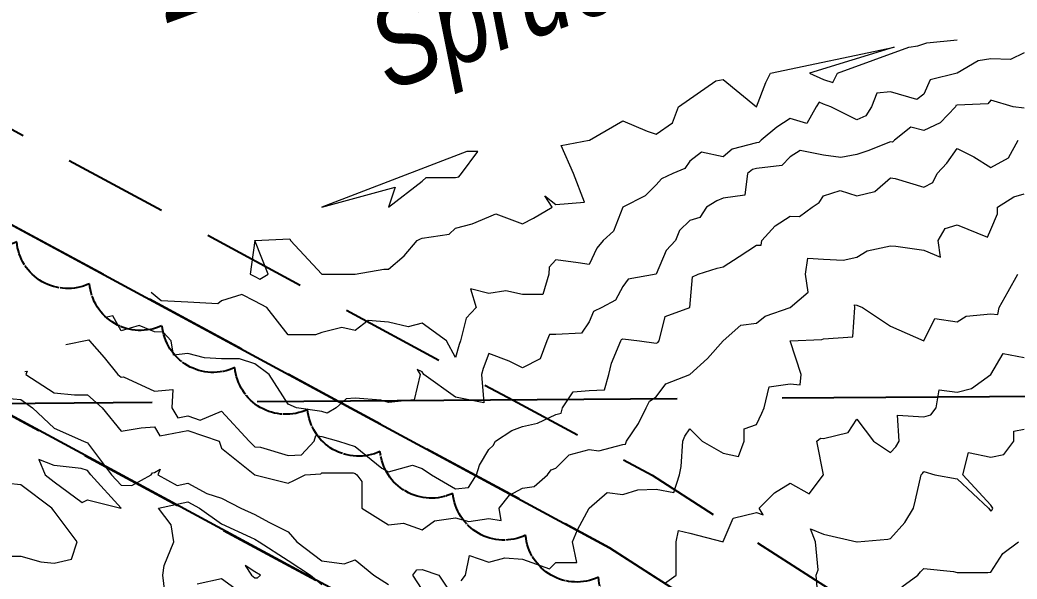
# Model space of a CAD drawing. Extents: x 532589 to 538856, y 6045658 to 6049082.
# Drawn here: x 533783.5 to 533902.2, y 6047529.3 to 6047595.9 of the extents above; entities that cross this region are included whole.
import ezdxf

# ---------------------------------------------------------------- set-up
doc = ezdxf.new("R2010")
doc.units = 0
doc.header["$LTSCALE"] = 5
doc.header["$PDSIZE"] = 0.5
for name, pattern in [('0', [1, 1, 0]), ('foc-ACCESSROAD', [3.75, 2.5, -1.25]), ('foc-UNSURVEYED', [12.5, 10, -2.5])]:
    doc.linetypes.add(name, pattern=pattern)
doc.layers.get('Defpoints').update_dxf_attribs({"color": 9})
for name, color, linetype in [('C-AR', 13, 'foc-ACCESSROAD'), ('C-RW', 13, 'Continuous'), ('F-AR', 190, 'foc-ACCESSROAD'), ('L-USEC', 7, 'foc-UNSURVEYED'), ('T-BUSH', 110, '0'), ('T-BUSH-T', 110, 'Continuous')]:
    doc.layers.add(name, color=color, linetype=linetype)
doc.layers.add('C-AR-T', color=13, linetype='Continuous', lineweight=9)
doc.layers.add('C-TOPO-MAJR', color=7, linetype='Continuous', lineweight=15, true_color=0xd3aa5f)
doc.layers.add('C-TOPO-MINR', color=7, linetype='Continuous', lineweight=13, true_color=0xe9d5af)
doc.styles.add('80CG', font='ARIALN.TTF', dxfattribs={"height": 10})
doc.styles.add('80LS', font='ARIALNI.TTF', dxfattribs={"height": 10})
doc.dimstyles.new('Compass 5 000', dxfattribs={"dimscale": 5, "dimtxt": 9, "dimasz": 2, "dimexe": 0.2, "dimexo": 0.0625, "dimgap": 0.5, "dimtad": 0, "dimtih": 1, "dimtoh": 1, "dimzin": 0, "dimdsep": 46, "dimtxsty": '80CG', "dimcen": 0.1, "dimse1": 1, "dimse2": 1, "dimclrd": 256, "dimclrt": 256, "dimaunit": 1, "dimadec": 4, "dimazin": 0, "dimtfac": 0.06, "dimtofl": 0, "dimtmove": 0, "dimatfit": 1, "dimfxl": 0.2, "dimtolj": 1, "dimtzin": 0, "dimlwd": -1, "dimarcsym": 0})

# ---------------------------------------------------------------- blocks, each defined once
blk = doc.blocks.new('*D549')
at = {"layer": 'C-AR-T', "transparency": 16777216}
for p, q in [((533694.72, 6047641.67), (533699.47, 6047650.47)), ((533699.47, 6047650.47), (533709.47, 6047650.47)), ((533680.45, 6047615.28), (533675.7, 6047606.48))]:
    blk.add_line(p, q, dxfattribs=at)
for points in [[(533693.25, 6047642.46), (533696.18, 6047640.88), (533689.96, 6047632.87)], [(533678.99, 6047616.07), (533681.92, 6047614.48), (533685.21, 6047624.07)]]:
    blk.add_solid(points, dxfattribs=at)
at = {"layer": 'Defpoints', "color": 0, "transparency": 16777216}
for p in [(533685.21, 6047624.07), (533752.67, 6047598.99), (533747.92, 6047590.19)]:
    blk.add_point(p, dxfattribs=at)
at = {"layer": 'C-AR-T', "transparency": 16777216, "insert": (533748.55, 6047650.47), "char_height": 10, "attachment_point": 5, "style": '80CG'}
blk.add_mtext('\\A1;Murphy\\P10.00 P/L R/W\\PLOC 210720', dxfattribs=at)

msp = doc.modelspace()

# ---------------------------------------------------------------- linework, layer by layer
at = {"layer": 'C-AR', "flags": 128}
msp.add_lwpolyline([(533609.668, 6047680.248), (533677.202, 6047642.232), (533716.695, 6047618.429), (533842.242, 6047550.595), (533858.794, 6047541.66), (533938.281, 6047490.705), (533958.751, 6047481.644), (533959.502, 6047481.184), (533985.041, 6047470.006), (534033.186, 6047439.328), (534069.648, 6047414.106), (534110.106, 6047396.314), (534151.14, 6047371.643), (534175.731, 6047358.93), (534206.009, 6047343.276), (534229.673, 6047331.043), (534224.752, 6047322.326), (534206.095, 6047331.972), (534175.816, 6047347.625), (534146.261, 6047362.904), (534105.496, 6047387.414), (534064.745, 6047405.334), (534038.605, 6047423.417), (534027.628, 6047431.01), (534026.239, 6047431.906), (534025.856, 6047432.153), (533982.143, 6047460.35), (533979.375, 6047461.576), (533954.618, 6047472.534), (533953.061, 6047473.224), (533933.529, 6047481.869), (533853.706, 6047533.04), (533821.464, 6047550.45), (533711.823, 6047609.692), (533672.166, 6047633.588), (533604.796, 6047671.512)], dxfattribs=at)
at = {"layer": 'C-RW'}
msp.add_lwpolyline([(533604.796, 6047671.512), (533672.166, 6047633.588), (533711.823, 6047609.692), (533821.463, 6047550.451), (533853.706, 6047533.04), (533933.529, 6047481.869), (533953.061, 6047473.224), (533954.618, 6047472.534), (533979.375, 6047461.576), (533982.143, 6047460.35), (534025.856, 6047432.155), (534026.239, 6047431.906), (534014.857, 6047415.44), (533972.611, 6047442.691), (533924.029, 6047464.201), (533843.539, 6047515.8), (533779.923, 6047550.162), (533701.792, 6047592.375), (533661.987, 6047616.361), (533595.053, 6047654.04)], dxfattribs=at)
at = {"layer": 'C-TOPO-MAJR', "color": 9, "true_color": 0xbfbfbf, "flags": 128}
for points, elevation in [([(533835.786, 6047577.164), (533836.112, 6047577.562), (533838.042, 6047580.217), (533836.715, 6047580.217), (533819.461, 6047573.58), (533828.22, 6047575.969), (533827.424, 6047573.58), (533831.406, 6047576.677), (533831.874, 6047577.093), (533835.387, 6047577.093), (533835.786, 6047577.164)], 850), ([(533784.114, 6047553.997), (533784.385, 6047554.052), (533784.239, 6047553.672), (533787.607, 6047551.483), (533790.04, 6047551.239), (533791.589, 6047551.239), (533793.331, 6047549.69), (533795.571, 6047546.933), (533797.96, 6047547.301), (533799.552, 6047547.415), (533800.198, 6047546.354), (533803.534, 6047547.007), (533807.267, 6047545.709), (533807.516, 6047544.911), (533811.497, 6047541.727), (533815.479, 6047540.732), (533816.143, 6047541.063), (533817.47, 6047541.727), (533819.347, 6047541.841), (533819.461, 6047541.962), (533823.208, 6047541.962), (533823.442, 6047541.887), (533823.642, 6047541.727), (533824.24, 6047540.93), (533824.24, 6047537.745), (533827.424, 6047535.755), (533829.193, 6047535.976), (533831.406, 6047535.185), (533832.899, 6047536.252), (533835.387, 6047536.608), (533836.98, 6047536.153), (533839.369, 6047536.521), (533840.816, 6047536.298), (533840.593, 6047537.745), (533841.792, 6047539.304), (533843.351, 6047540.135), (533844.756, 6047540.322), (533846.336, 6047541.727), (533846.763, 6047542.296), (533847.332, 6047542.524), (533848.925, 6047544.116), (533851.314, 6047544.714), (533852.451, 6047544.571), (533855.296, 6047545.346), (533855.628, 6047545.377), (533855.738, 6047545.709), (533857.154, 6047547.832), (533858.082, 6047549.69), (533858.48, 6047550.487), (533859.277, 6047551.019), (533860.415, 6047552.535), (533863.259, 6047553.672), (533865.367, 6047555.546), (533867.241, 6047557.654), (533869.349, 6047559.527), (533871.222, 6047559.777), (533872.255, 6047560.603), (533875.204, 6047561.635), (533877.348, 6047563.473), (533877.062, 6047565.617), (533877.312, 6047567.491), (533879.186, 6047567.387), (533881.527, 6047567.257), (533883.167, 6047567.608), (533884.379, 6047568.387), (533887.149, 6047568.969), (533887.813, 6047568.935), (533891.131, 6047568.461), (533893.121, 6047567.608), (533892.837, 6047569.599), (533893.664, 6047571.047), (533895.112, 6047571.472), (533898.696, 6047569.997), (533899.094, 6047570.926), (533899.891, 6047572.784), (533899.891, 6047573.58), (533901.85, 6047574.806), (533903.076, 6047575.173)], 851)]:
    msp.add_lwpolyline(points, dxfattribs=dict(at, elevation=elevation))
at = {"layer": 'C-TOPO-MINR', "color": 254, "true_color": 0xd9d9d9, "flags": 128}
for points, elevation in [([(533811.498, 6047569.599), (533815.669, 6047569.789), (533815.728, 6047569.599), (533819.461, 6047565.617), (533823.442, 6047565.617), (533823.442, 6047565.618), (533826.854, 6047566.187), (533827.424, 6047566.187), (533829.261, 6047567.762), (533830.836, 6047569.599), (533831.216, 6047569.789), (533831.406, 6047569.884), (533834.641, 6047570.345), (533835.387, 6047571.092), (533837.378, 6047571.59), (533839.369, 6047572.442), (533840.165, 6047572.784), (533843.351, 6047571.59), (533844.678, 6047572.253), (533846.889, 6047573.58), (533846.003, 6047574.909), (533847.332, 6047573.887), (533850.746, 6047574.149), (533849.41, 6047577.562), (533847.945, 6047580.931), (533851.312, 6047581.544), (533851.315, 6047581.544), (533855.296, 6047583.849), (533858.192, 6047582.629), (533859.277, 6047582.246), (533861.2, 6047583.603), (533861.931, 6047585.525), (533866.356, 6047588.622), (533867.241, 6047588.783), (533871.22, 6047585.528), (533871.222, 6047585.526), (533872.328, 6047588.402), (533872.881, 6047589.507), (533887.591, 6047592.604), (533877.527, 6047589.507), (533879.186, 6047588.77), (533880.291, 6047588.402), (533880.844, 6047589.507), (533889.361, 6047592.604), (533890.406, 6047592.764), (533891.131, 6047593.02), (533891.493, 6047593.127), (533895.11, 6047593.489)], 850.2), ([(533903.076, 6047591.941), (533901.453, 6047591.129), (533899.094, 6047591.214), (533897.601, 6047591), (533895.112, 6047589.508), (533895.112, 6047589.508), (533895.11, 6047589.507), (533891.897, 6047588.741), (533891.131, 6047587.018), (533890.278, 6047586.378), (533887.149, 6047587.317), (533885.52, 6047587.154), (533884.909, 6047585.525), (533884.239, 6047584.454), (533883.167, 6047583.977), (533880.07, 6047585.525), (533879.186, 6047585.82), (533878.655, 6047586.056), (533878.301, 6047585.525), (533877.195, 6047583.534), (533875.204, 6047584.132), (533873.635, 6047583.113), (533871.753, 6047581.544), (533871.497, 6047581.269), (533871.222, 6047581.238), (533868.326, 6047580.458), (533867.241, 6047579.553), (533864.682, 6047580.121), (533863.259, 6047579.055), (533862.662, 6047578.159), (533861.269, 6047577.562), (533859.906, 6047576.933), (533859.277, 6047576.235), (533857.95, 6047574.908), (533855.296, 6047573.581), (533855.295, 6047573.581), (533855.295, 6047573.58), (533854.181, 6047570.713), (533852.974, 6047569.599), (533852.219, 6047568.694), (533851.314, 6047566.754), (533849.988, 6047566.943), (533847.332, 6047567.323), (533846.536, 6047566.413), (533846.479, 6047565.617), (533845.784, 6047563.183), (533843.351, 6047563.183), (533841.36, 6047563.626), (533839.369, 6047563.295), (533837.157, 6047563.847), (533837.837, 6047561.635), (533836.661, 6047560.361), (533835.985, 6047557.654), (533835.814, 6047557.227), (533835.387, 6047555.663), (533834.301, 6047557.654), (533831.406, 6047559.777), (533829.73, 6047559.33), (533827.424, 6047559.883), (533825.001, 6047560.077), (533823.442, 6047558.879), (533821.849, 6047559.247), (533819.461, 6047558.649), (533818.737, 6047558.377), (533815.479, 6047558.377), (533812.92, 6047561.635), (533811.497, 6047562.373), (533809.966, 6047563.167), (533807.516, 6047562.431), (533807.074, 6047562.077), (533803.534, 6047562.264), (533800.349, 6047562.432), (533799.141, 6047563.42)], 850.4), ([(533903.076, 6047585.353), (533901.751, 6047585.525), (533899.094, 6047586.322), (533898.732, 6047585.887), (533895.112, 6047585.715), (533894.959, 6047585.678), (533894.891, 6047585.525), (533893.064, 6047583.592), (533891.131, 6047582.705), (533889.582, 6047583.092), (533887.646, 6047581.544), (533887.383, 6047581.31), (533887.149, 6047581.345), (533884.447, 6047580.264), (533883.167, 6047579.837), (533881.257, 6047579.473), (533879.186, 6047579.759), (533876.415, 6047580.332), (533875.204, 6047579.553), (533874.243, 6047578.523), (533871.222, 6047578.175), (533870.739, 6047578.045), (533870.16, 6047577.562), (533869.817, 6047574.985), (533867.241, 6047574.642), (533866.482, 6047574.339), (533865.249, 6047573.58), (533864.484, 6047572.355), (533863.259, 6047571.987), (533862.065, 6047570.793), (533861.553, 6047569.599), (533860.457, 6047568.419), (533859.278, 6047565.617), (533859.278, 6047565.617), (533859.277, 6047565.616), (533855.924, 6047564.989), (533855.296, 6047564.125), (533854.43, 6047562.501), (533852.806, 6047561.635), (533851.812, 6047561.138), (533851.314, 6047559.93), (533850.377, 6047558.591), (533847.332, 6047558.4), (533846.586, 6047558.4), (533846.246, 6047557.654), (533845.474, 6047555.53), (533843.351, 6047554.468), (533841.758, 6047555.265), (533839.369, 6047556.161), (533838.658, 6047554.383), (533838.464, 6047553.672), (533838.772, 6047550.288), (533835.387, 6047550.964), (533831.627, 6047553.672), (533831.406, 6047553.978), (533830.838, 6047554.24), (533831.172, 6047553.672), (533830.457, 6047550.639), (533827.424, 6047550.319), (533826.505, 6047550.609), (533823.442, 6047550.828), (533822.38, 6047550.752), (533821.166, 6047549.69), (533820.089, 6047549.062), (533819.461, 6047549.248), (533816.473, 6047549.69), (533815.479, 6047550.132), (533813.204, 6047553.672), (533811.497, 6047554.929), (533809.66, 6047555.51), (533807.516, 6047555.51), (533805.526, 6047555.662), (533803.534, 6047556.16), (533801.827, 6047555.947), (533801.542, 6047557.654), (533800.591, 6047558.692), (533799.552, 6047558.739), (533797.715, 6047559.491), (533795.571, 6047558.849), (533794.576, 6047560.64), (533793.865, 6047560.498)], 850.6), ([(533788.989, 6047557.248), (533791.731, 6047557.796), (533791.81, 6047557.654), (533793.577, 6047555.665), (533795.172, 6047553.672), (533795.571, 6047553.34), (533795.878, 6047553.365), (533799.552, 6047551.681), (533801.724, 6047551.862), (533801.63, 6047549.69), (533802.35, 6047548.507), (533803.534, 6047548.738), (533804.994, 6047548.23), (533807.516, 6047549.312), (533810.805, 6047545.709), (533811.497, 6047545.045), (533812.19, 6047545.016), (533815.479, 6047544.019), (533817.072, 6047544.116), (533818.575, 6047545.709), (533818.768, 6047546.402), (533819.461, 6047546.299), (533821.452, 6047545.709), (533823.442, 6047545.072), (533826.628, 6047542.523), (533827.424, 6047542.089), (533830.267, 6047542.865), (533831.406, 6047542.486), (533832.544, 6047541.727), (533835.387, 6047540.068), (533836.918, 6047540.196), (533837.876, 6047541.727), (533838.231, 6047542.865), (533839.369, 6047544.714), (533839.866, 6047545.212), (533840.164, 6047545.709), (533842.076, 6047546.983), (533843.351, 6047547.479), (533845.16, 6047547.881), (533847.332, 6047548.894), (533847.961, 6047549.062), (533848.128, 6047549.69), (533849.403, 6047551.601), (533851.314, 6047551.768), (533853.139, 6047551.847), (533853.619, 6047553.672), (533853.968, 6047554.999), (533855.061, 6047557.654), (533855.13, 6047557.82), (533855.296, 6047557.903), (533857.284, 6047557.654), (533859.277, 6047557.388), (533859.467, 6047557.464), (533859.61, 6047557.654), (533860.339, 6047560.574), (533863.259, 6047561.635), (533863.259, 6047561.635), (533863.259, 6047561.635), (533863.591, 6047565.285), (533864.256, 6047565.617), (533866.538, 6047566.32), (533867.241, 6047566.471), (533869.145, 6047567.694), (533871.222, 6047569.031), (533871.753, 6047569.069), (533871.834, 6047569.599), (533873.452, 6047571.35), (533875.204, 6047572.519), (533876.341, 6047572.443), (533877.858, 6047573.58), (533878.655, 6047574.111), (533879.186, 6047574.908), (533881.176, 6047575.572), (533883.167, 6047574.908), (533885.291, 6047575.438), (533887.149, 6047577.063), (533887.719, 6047576.992), (533891.131, 6047575.969), (533892.192, 6047576.5), (533892.723, 6047577.562), (533893.855, 6047578.819), (533895.112, 6047580.549), (533897.101, 6047579.555), (533899.094, 6047578.286), (533901.202, 6047579.436), (533902.351, 6047581.544)], 850.8), ([(533812.11, 6047565.004), (533813.091, 6047565.617), (533811.497, 6047569.596), (533810.928, 6047565.617), (533811.497, 6047565.322), (533812.11, 6047565.004)], 850.2), ([(533836.051, 6047529.118), (533836.582, 6047529.782), (533837.046, 6047532.105), (533839.369, 6047531.331), (533841.273, 6047531.86), (533843.351, 6047531.693), (533846.586, 6047530.528), (533847.332, 6047531.275), (533849.821, 6047531.275), (533849.323, 6047533.764), (533849.892, 6047535.186), (533851.313, 6047537.745), (533851.314, 6047537.746), (533851.314, 6047537.746), (533853.437, 6047539.604), (533855.296, 6047539.385), (533857.106, 6047539.917), (533859.277, 6047540.021), (533861.385, 6047539.619), (533862.034, 6047541.727), (533862.264, 6047542.722), (533862.463, 6047545.709), (533862.662, 6047546.306), (533863.259, 6047547.202), (533864.752, 6047545.709), (533867.241, 6047544.287), (533869.05, 6047543.9), (533869.729, 6047545.709), (533869.729, 6047547.202), (533871.222, 6047547.698), (533871.851, 6047549.061), (533872.142, 6047549.69), (533872.715, 6047552.179), (533875.204, 6047552.534), (533876.43, 6047552.446), (533876.531, 6047553.672), (533875.204, 6047557.653), (533875.204, 6047557.654), (533875.204, 6047557.654), (533875.204, 6047557.654), (533878.996, 6047557.844), (533879.186, 6047557.92), (533882.67, 6047558.151), (533882.901, 6047561.635), (533882.86, 6047561.942), (533883.167, 6047561.92), (533883.832, 6047561.635), (533887.149, 6047559.424), (533891.13, 6047557.655), (533891.131, 6047557.655), (533892.458, 6047560.308), (533895.112, 6047559.93), (533896.151, 6047560.597), (533899.094, 6047560.877), (533899.933, 6047560.797), (533900.09, 6047561.635), (533901.164, 6047563.547), (533902.329, 6047565.617)], 851.2), ([(533860.272, 6047528.787), (533861.666, 6047529.782), (533861.666, 6047531.375), (533861.666, 6047533.764), (533861.932, 6047535.091), (533863.259, 6047534.759), (533867.24, 6047533.765), (533867.241, 6047533.767), (533868.436, 6047536.55), (533871.222, 6047537.248), (533872.018, 6047536.95), (533871.528, 6047537.745), (533873.366, 6047539.583), (533875.204, 6047540.732), (533877.48, 6047539.451), (533879.183, 6047541.727), (533879.183, 6047541.73), (533878.391, 6047545.709), (533878.825, 6047546.07), (533879.186, 6047546.04), (533882.106, 6047546.77), (533883.167, 6047548.363), (533885.158, 6047545.709), (533887.149, 6047544.381), (533887.786, 6047545.071), (533888.211, 6047545.709), (533888.002, 6047548.837), (533891.131, 6047548.628), (533891.969, 6047548.852), (533892.579, 6047549.69), (533892.968, 6047551.834), (533895.112, 6047551.548), (533896.789, 6047551.996), (533899.093, 6047553.672), (533899.093, 6047553.673), (533899.094, 6047553.675), (533900.587, 6047556.161), (533903.076, 6047555.663)], 851.4), ([(533780.87, 6047550.916), (533783.626, 6047550.686), (533785.031, 6047549.69), (533787.607, 6047547.258), (533791.091, 6047545.709), (533791.589, 6047545.543), (533794.451, 6047541.727), (533795.571, 6047540.491), (533796.851, 6047540.447), (533799.153, 6047541.727), (533799.318, 6047541.962), (533799.552, 6047541.993), (533800.217, 6047542.392), (533799.951, 6047541.727), (533802.254, 6047540.447), (533803.534, 6047540.731), (533805.774, 6047539.488), (533807.516, 6047538.957), (533809.839, 6047537.745), (533811.497, 6047537.008), (533813.156, 6047536.087), (533815.479, 6047534.925), (533816.511, 6047533.764), (533819.461, 6047531.488), (533822.115, 6047531.109), (533823.442, 6047531.592), (533825.654, 6047529.782), (533827.424, 6047528.684)], 851.2), ([(533878.573, 6047526.413), (533878.332, 6047529.782), (533878.557, 6047530.411), (533878.237, 6047533.764), (533877.653, 6047535.296), (533879.186, 6047534.669), (533883.165, 6047533.764), (533883.167, 6047533.761), (533883.168, 6047533.763), (533883.177, 6047533.764), (533886.843, 6047534.07), (533887.149, 6047534.161), (533888.855, 6047536.039), (533889.905, 6047537.745), (533890.135, 6047538.741), (533890.825, 6047541.727), (533890.972, 6047541.886), (533891.131, 6047542.125), (533892.457, 6047541.727), (533895.112, 6047541.259), (533898.846, 6047537.745), (533899.094, 6047537.384), (533899.267, 6047537.573), (533899.342, 6047537.745), (533899.094, 6047538.106), (533895.775, 6047541.727), (533896.44, 6047544.381), (533899.094, 6047543.823), (533900.652, 6047544.151), (533901.85, 6047545.709), (533901.85, 6047546.934), (533903.076, 6047547.157)], 851.6), ([(533795.572, 6047537.744), (533795.58, 6047537.745), (533795.571, 6047537.746), (533791.962, 6047541.727), (533791.589, 6047542.225), (533790.842, 6047542.474), (533787.607, 6047542.833), (533785.797, 6047543.538), (533786.559, 6047541.727), (533787.607, 6047540.897), (533790.926, 6047538.408), (533791.589, 6047538.74), (533795.561, 6047537.745), (533795.571, 6047537.745), (533795.572, 6047537.744)], 851.4), ([(533781.351, 6047532.057), (533783.626, 6047532.057), (533786.015, 6047531.375), (533787.607, 6047531.188), (533789.693, 6047531.678), (533790.344, 6047533.764), (533787.607, 6047537.413), (533787.341, 6047537.745), (533783.626, 6047540.532), (533780.529, 6047540.842)], 851.2), ([(533800.879, 6047527.127), (533800.547, 6047529.782), (533800.69, 6047530.919), (533801.874, 6047533.764), (533801.543, 6047535.755), (533800.05, 6047537.745), (533803.534, 6047538.519), (533804.927, 6047537.745), (533807.516, 6047535.897), (533810.967, 6047534.294), (533811.497, 6047534.059), (533812.028, 6047533.764), (533815.479, 6047531.513), (533818.133, 6047529.782), (533819.461, 6047528.676)], 851.4), ([(533888.527, 6047528.404), (533890.406, 6047529.782), (533890.751, 6047530.161), (533891.131, 6047530.578), (533894.67, 6047530.224), (533895.112, 6047530.114), (533898.762, 6047530.114), (533899.094, 6047530.144), (533900.516, 6047532.342), (533902.412, 6047533.764)], 851.8), ([(533811.803, 6047529.476), (533812.161, 6047529.782), (533811.497, 6047530.18), (533810.36, 6047530.919), (533811.099, 6047529.782), (533811.497, 6047529.464), (533811.803, 6047529.476)], 851.6), ([(533831.406, 6047528.077), (533830.32, 6047529.782), (533830.777, 6047530.41), (533831.406, 6047530.445), (533833.395, 6047529.782), (533835.387, 6047526.797)], 851.2), ([(533809.107, 6047528.19), (533807.516, 6047529.34), (533804.62, 6047528.696)], 851.4)]:
    msp.add_lwpolyline(points, dxfattribs=dict(at, elevation=elevation))
at = {"layer": 'F-AR', "flags": 128}
msp.add_lwpolyline([(533595.053, 6047654.039), (533662.094, 6047616.301), (533701.809, 6047592.363), (533779.909, 6047550.162), (533843.543, 6047515.792), (533924.026, 6047464.198), (533972.611, 6047442.691), (534014.857, 6047415.44), (534016.512, 6047414.373), (534027.223, 6047406.964), (534054.939, 6047387.792), (534096.279, 6047369.612), (534136.503, 6047345.427), (534175.987, 6047325.015), (534206.265, 6047309.362), (534222.883, 6047300.77), (534358.589, 6047221.816), (534361.025, 6047220.519)], dxfattribs=at)
at = {"layer": 'L-USEC'}
msp.add_line((534174.266, 6047552.918), (533369.596, 6047547.33), dxfattribs=at)
at = {"layer": 'T-BUSH', "flags": 128}
msp.add_lwpolyline([(534370.365, 6047238.059, -0.2666011), (534366.801, 6047242.974, -0.5205671), (534358.057, 6047247.805, -0.5205671), (534349.313, 6047252.635, -0.5205671), (534340.568, 6047257.465, -0.5205671), (534331.824, 6047262.296, -0.5205671), (534323.08, 6047267.126, -0.5205671), (534314.335, 6047271.956, -0.5205671), (534305.591, 6047276.786, -0.5205671), (534296.91, 6047281.729, -0.5205671), (534288.276, 6047286.752, -0.5205671), (534279.641, 6047291.776, -0.5205671), (534271.006, 6047296.799, -0.5205671), (534262.371, 6047301.823, -0.5205671), (534253.737, 6047306.846, -0.5205671), (534245.102, 6047311.87, -0.5205671), (534236.467, 6047316.893, -0.5205671), (534227.723, 6047321.719, -0.5205671), (534218.849, 6047326.306, -0.5205671), (534209.975, 6047330.894, -0.5205671), (534201.101, 6047335.482, -0.5205671), (534192.227, 6047340.069, -0.5205671), (534183.353, 6047344.657, -0.5205671), (534174.479, 6047349.245, -0.5205671), (534165.605, 6047353.833, -0.5205671), (534160.094, 6047359.455, -0.5205671), (534164.852, 6047368.239, -0.5205671), (534169.61, 6047377.023, -0.5205671), (534174.368, 6047385.807, -0.5205671), (534179.149, 6047394.578, -0.5205671), (534184.453, 6047403.043, -0.5205671), (534189.758, 6047411.508, -0.5205671), (534195.062, 6047419.973, -0.5205671), (534199.956, 6047428.678, -0.5205671), (534204.736, 6047437.45, -0.5205671), (534209.516, 6047446.222, -0.5205671), (534214.296, 6047454.994, -0.5205671), (534219.076, 6047463.766, -0.5205671), (534223.856, 6047472.538, -0.5205671), (534228.636, 6047481.31, -0.5205671), (534233.416, 6047490.081, -0.5205671), (534238.196, 6047498.853, -0.5205671), (534242.976, 6047507.625, -0.5205671), (534247.756, 6047516.397, -0.5205671), (534252.536, 6047525.169, -0.5205671), (534253.968, 6047533.902, -0.5205671), (534245.252, 6047538.783, -0.5205671), (534236.536, 6047543.664, -0.5205671), (534227.82, 6047548.544, -0.5205671), (534219.103, 6047553.425, -0.5205671), (534210.387, 6047558.305, -0.5205671), (534201.67, 6047563.186, -0.5205671), (534192.954, 6047568.066, -0.5205671), (534184.238, 6047572.947, -0.5205671), (534175.521, 6047577.828, -0.5205671), (534166.805, 6047582.708, -0.5205671), (534158.089, 6047587.589, -0.5205671), (534149.372, 6047592.469, -0.5205671), (534140.656, 6047597.35, -0.5205671), (534131.94, 6047602.23, -0.5205671), (534123.223, 6047607.111, -0.5205671), (534114.507, 6047611.991, -0.5205671), (534105.79, 6047616.872, -0.5205671), (534097.074, 6047621.752, -0.5205671), (534088.358, 6047626.633, -0.5205671), (534079.641, 6047631.514, -0.5205671), (534070.925, 6047636.394, -0.5205671), (534062.209, 6047641.275, -0.5205671), (534053.492, 6047646.155, -0.5205671), (534046.48, 6047641.502, -0.5205671), (534041.493, 6047632.846, -0.5205671), (534036.507, 6047624.19, -0.5205671), (534031.52, 6047615.534, -0.5205671), (534026.533, 6047606.878, -0.5205671), (534021.547, 6047598.222, -0.5205671), (534016.56, 6047589.566, -0.5205671), (534011.573, 6047580.91, -0.5205671), (534006.587, 6047572.254, -0.5205671), (534001.6, 6047563.598, -0.5205671), (533996.613, 6047554.941, -0.5205671), (533991.626, 6047546.285, -0.5205671), (533986.64, 6047537.629, -0.5205671), (533981.653, 6047528.973, -0.5205671), (533976.666, 6047520.317, -0.5205671), (533971.68, 6047511.661, -0.5205671), (533966.129, 6047503.637, -0.5205671), (533956.884, 6047500.615, -0.5205671), (533947.44, 6047503.58, -0.5205671), (533939.065, 6047509.027, -0.5205671), (533930.691, 6047514.473, -0.5205671), (533922.317, 6047519.92, -0.5205671), (533913.595, 6047524.022, -0.5205671), (533907.796, 6047516, -0.5205671), (533902.378, 6047507.608, -0.5205671), (533895.661, 6047504.587, -0.5205671), (533887.006, 6047509.577, -0.5205671), (533878.352, 6047514.567, -0.5205671), (533869.697, 6047519.556, -0.5205671), (533861.043, 6047524.546, -0.5205671), (533852.389, 6047529.535, -0.5205671), (533843.734, 6047534.525, -0.5205671), (533835.08, 6047539.515, -0.5205671), (533826.425, 6047544.504, -0.5205671), (533817.771, 6047549.494, -0.5205671), (533809.117, 6047554.483, -0.5205671), (533800.462, 6047559.473, -0.5205671), (533791.808, 6047564.463, -0.5205671), (533783.153, 6047569.452, -0.5205671), (533774.499, 6047574.442, -0.5205671), (533765.845, 6047579.431, -0.5205671), (533757.19, 6047584.421, -0.5205671), (533748.536, 6047589.411, -0.5205671), (533739.881, 6047594.4, -0.5205671), (533731.227, 6047599.39, -0.5205671), (533722.573, 6047604.379, -0.5205671), (533713.918, 6047609.369, -0.5205671), (533705.433, 6047614.638, -0.5205671), (533697.007, 6047620.005, -0.5205671), (533688.582, 6047625.371, -0.5205671), (533680.156, 6047630.738, -0.5205671), (533671.73, 6047636.105, -0.5205671), (533663.132, 6047641.182, -0.5205671), (533654.407, 6047646.047, -0.5205671), (533645.682, 6047650.912, -0.5205671), (533636.957, 6047655.777, -0.5205671), (533628.232, 6047660.643, -0.5205671), (533619.507, 6047665.508, -0.5205671), (533610.782, 6047670.373, -0.2793172), (533604.49, 6047670.963, -0.2793172)], format="xyb", dxfattribs=at)

# ---------------------------------------------------------------- dimensions: what is measured, and where the dimension line sits
at = {"layer": 'C-AR-T', "color": 3}
dim = msp.add_linear_dim(base=(533685.206, 6047624.073), p1=(533752.67, 6047598.991), p2=(533747.915, 6047590.19), angle=241.61667, text='Murphy\\P10.00 P/L R/W\\PLOC 210720', dimstyle='Compass 5 000', dxfattribs=at)
dim.commit()
dim.dimension.update_dxf_attribs({"geometry": '*D549', "text_midpoint": (533748.555, 6047650.47), "dimtype": 161})

# ---------------------------------------------------------------- next in the draw order: texts
at = {"layer": 'T-BUSH-T', "insert": (533829.643, 6047634.202), "char_height": 9.98454, "width": 80.77301, "attachment_point": 2, "rotation": 20, "style": '80LS', "bg_fill": 2}
msp.add_mtext('40cm Poplar & 20cm Scattered Spruce', dxfattribs=at)

doc.saveas('drawing.dxf')
